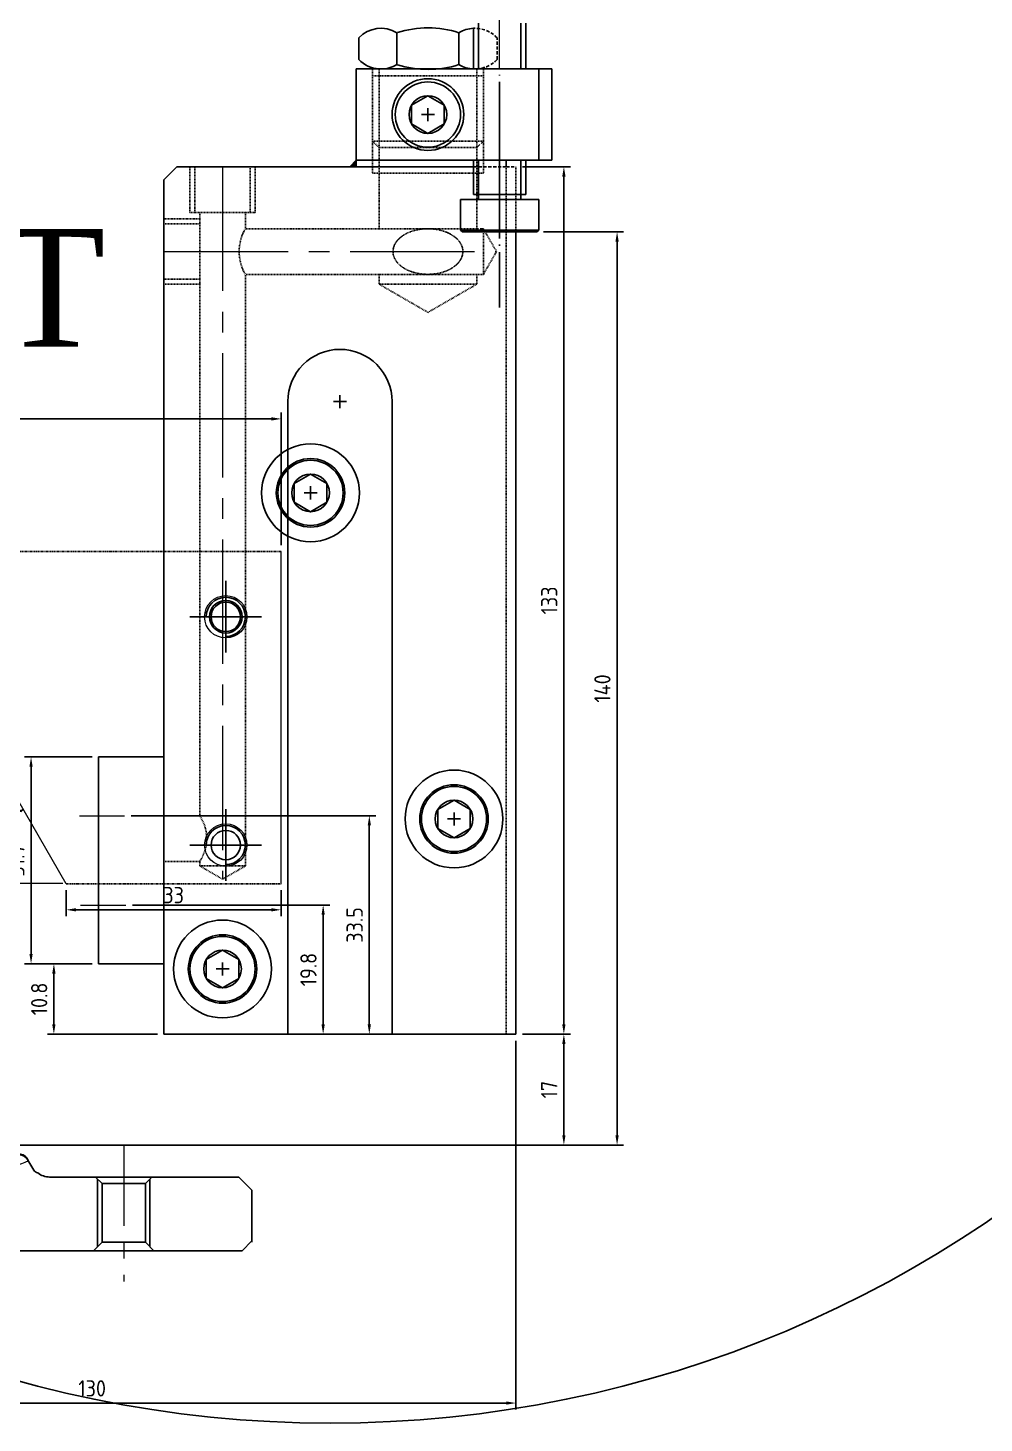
# Model space of a CAD drawing. Header units: inches. Extents: x 0 to 3212, y -602 to 1112.
# Drawn here: x 1125.6 to 1272.2, y 743 to 956.9 of the extents above; entities that cross this region are included whole.
import ezdxf

# ---------------------------------------------------------------- set-up
doc = ezdxf.new("R2010")
doc.units = ezdxf.units.IN
for name, pattern in [('CENTER', [2, 1.25, -0.25, 0.25, -0.25]), ('CENTER2', [28.575, 19.05, -3.175, 3.175, -3.175]), ('DASHED', [0.75, 0.5, -0.25]), ('DOT_CENTER', [14, 12, -1, 0, -1]), ('HIDDEN', [0.375, 0.25, -0.125]), ('PHANTOM2', [1.25, 0.625, -0.125, 0.125, -0.125, 0.125, -0.125])]:
    doc.linetypes.add(name, pattern=pattern)
doc.layers.add('03_Center', color=1, linetype='CENTER', lineweight=13)
for name, color, linetype in [('1', 7, 'Continuous'), ('______', 7, 'Continuous'), ('CENTER', 7, 'Continuous'), ('HARDWARE', 7, 'Continuous'), ('도면 표제', 7, 'Continuous'), ('숨은선', 2, 'HIDDEN'), ('치수선', 3, 'Continuous')]:
    doc.layers.add(name, color=color, linetype=linetype)
doc.styles.add('ISOCP', font='isocp.shx')
doc.styles.add('ROMANS', font='ROMANS.shx')
doc.styles.get("Standard").update_dxf_attribs({"font": 'arial.ttf'})
doc.dimstyles.new('ILJINGLOBAL', dxfattribs={"dimtxt": 2.5, "dimasz": 1.5, "dimexe": 1, "dimexo": 1, "dimgap": 1, "dimtad": 1, "dimtoh": 1, "dimzin": 9, "dimdsep": 46, "dimtxsty": 'ISOCP', "dimcen": 0, "dimclrd": 1, "dimclre": 1, "dimclrt": 2, "dimazin": 2, "dimtm": 1e-09, "dimtfac": 1, "dimtofl": 0, "dimtmove": 1, "dimatfit": 3, "dimfxl": 1, "dimtolj": 1, "dimtzin": 0, "dimarcsym": 0})
doc.dimstyles.new('표준', dxfattribs={"dimtxt": 2.5, "dimasz": 0.5, "dimexe": 0.5, "dimexo": 0.5, "dimtad": 1, "dimdsep": 46, "dimtxsty": 'ROMANS', "dimblk": 'OPEN30', "dimcen": 1, "dimclrd": 1, "dimclre": 1, "dimclrt": 1, "dimadec": 0, "dimazin": 0, "dimtfac": 0.7, "dimtmove": 0, "dimatfit": 3, "dimldrblk": 'OPEN30', "dimfxl": 1, "dimtolj": 1, "dimlwd": 13, "dimlwe": 13, "dimarcsym": 0})

# ---------------------------------------------------------------- blocks, each defined once
blk = doc.blocks.new('WORK')
at = {"lineweight": -3}
for p, q in [((128.14, 190.51), (129.26, 191.63)), ((128.24, 173.55), (128.24, 190.61)), ((129.26, 191.63), (130.45, 191.63)), ((179.47, 191.63), (178.28, 191.63)), ((180.49, 190.61), (179.47, 191.63)), ((180.49, 173.75), (180.49, 190.61)), ((133.26, 187.63), (133.26, 179.43)), ((175.46, 187.63), (175.46, 179.43)), ((128.24, 152.95), (128.24, 173.55)), ((180.49, 152.95), (180.49, 173.75)), ((134.86, 158.17), (134.86, 171.2)), ((173.86, 158.17), (173.86, 171.2)), ((136.25, 154.81), (137.15, 153.92)), ((172.47, 154.81), (171.58, 153.92)), ((125.36, 152.05), (127.14, 152.05)), ((125.38, 151.95), (127.14, 151.95)), ((137.15, 153.92), (137.25, 144.01)), ((171.58, 153.92), (171.47, 144.01)), ((183.37, 152.05), (181.59, 152.05)), ((183.34, 151.95), (181.59, 151.95)), ((124.87, 150.77), (124.97, 151.34)), ((124.87, 142.81), (124.87, 150.77)), ((183.85, 150.77), (183.75, 151.34)), ((183.85, 142.81), (183.85, 150.77)), ((137.25, 107.68), (137.25, 144.01)), ((171.47, 107.68), (171.47, 144.01)), ((124.87, 142.81), (125.47, 141.76)), ((183.85, 142.81), (183.25, 141.76)), ((124.11, 139.76), (124.11, 140.08)), ((124.42, 139.3), (124.74, 139.17)), ((124.61, 140.58), (124.77, 140.58)), ((184.11, 140.58), (183.95, 140.58)), ((184.31, 139.3), (183.98, 139.17)), ((184.61, 139.76), (184.61, 140.08)), ((121.4, 126.04), (124.5, 138.03)), ((124.86, 138.31), (124.5, 138.03)), ((183.87, 138.31), (184.22, 138.03)), ((187.32, 126.04), (184.22, 138.03)), ((121.38, 126.35), (121.51, 124.45)), ((118.26, 124.68), (118.12, 124.54)), ((120.39, 124.58), (118.83, 125)), ((120.22, 124.73), (120.92, 124.12)), ((190.46, 124.68), (190.61, 124.54)), ((112.01, 122.18), (112.61, 122.78)), ((112.01, 120.88), (112.01, 122.18)), ((112.61, 122.78), (113.87, 122.78)), ((196.11, 122.78), (194.85, 122.78)), ((196.71, 122.18), (196.11, 122.78)), ((196.71, 120.88), (196.71, 122.18)), ((100.59, 119.98), (111.11, 119.98)), ((208.14, 119.98), (197.61, 119.98)), ((99.2, 119.18), (98.31, 117.63)), ((209.52, 119.18), (210.42, 117.63)), ((64.86, 114.58), (66.86, 116.58)), ((66.86, 116.58), (95.88, 116.58)), ((75.71, 116.58), (76.81, 114.67)), ((93.31, 116.58), (92.21, 114.67)), ((241.86, 116.58), (212.84, 116.58)), ((220.89, 115.58), (219.89, 116.58)), ((220.21, 116.26), (220.21, 105.9)), ((220.89, 115.58), (220.89, 106.58)), ((227.54, 115.58), (220.89, 115.58)), ((227.54, 115.58), (228.54, 116.58)), ((227.54, 115.58), (227.54, 106.58)), ((228.21, 116.26), (228.21, 105.9)), ((243.86, 114.58), (241.86, 116.58)), ((64.86, 106.58), (64.86, 114.58)), ((76.81, 114.67), (76.81, 106.38)), ((76.81, 114.67), (92.21, 114.67)), ((92.21, 114.67), (92.21, 106.38)), ((243.86, 106.58), (243.86, 114.58)), ((137.25, 107.68), (135.25, 105.68)), ((171.47, 107.68), (173.47, 105.68)), ((64.86, 106.78), (66.36, 105.28)), ((66.36, 105.28), (112.41, 105.28)), ((76.81, 106.38), (75.71, 105.28)), ((76.81, 106.38), (92.21, 106.38)), ((92.21, 106.38), (93.31, 105.28)), ((135.25, 105.68), (129.11, 105.68)), ((173.47, 105.68), (179.61, 105.68)), ((242.36, 105.28), (196.31, 105.28)), ((220.89, 106.58), (219.59, 105.28)), ((220.89, 106.58), (227.54, 106.58)), ((227.54, 106.58), (228.84, 105.28)), ((243.86, 106.78), (242.36, 105.28)), ((114.91, 96.49), (114.91, 102.78)), ((193.81, 96.49), (193.81, 102.78)), ((123.22, 97.98), (123.3, 99.44)), ((185.5, 97.98), (185.43, 99.44)), ((115.23, 85.98), (115.23, 95.66)), ((193.5, 85.98), (193.5, 95.66)), ((121.19, 85.48), (121.19, 94.09)), ((187.53, 85.48), (187.53, 94.09)), ((115.23, 85.98), (116.92, 84.28)), ((193.5, 85.98), (191.8, 84.28)), ((116.92, 84.28), (120, 84.28)), ((120, 84.28), (121.19, 85.48)), ((188.73, 84.28), (187.53, 85.48)), ((191.8, 84.28), (188.73, 84.28))]:
    blk.add_line(p, q, dxfattribs=at)
at = {"color": 2, "lineweight": -3}
for p, q in [((128.14, 173.55), (128.14, 190.51)), ((180.59, 173.55), (180.59, 190.51)), ((128.14, 152.95), (128.14, 173.55)), ((180.59, 152.95), (180.59, 173.55)), ((125.6, 152.15), (127.14, 152.15)), ((183.13, 152.15), (181.59, 152.15)), ((124.77, 150.78), (124.87, 151.36)), ((124.77, 142.78), (124.77, 150.78)), ((183.95, 150.78), (183.85, 151.36)), ((183.95, 142.78), (183.95, 150.78)), ((124.77, 142.78), (125.38, 141.71)), ((183.95, 142.78), (183.34, 141.71)), ((124.01, 139.76), (124.01, 140.08)), ((124.38, 139.21), (124.7, 139.07)), ((124.61, 140.68), (124.77, 140.68)), ((184.11, 140.68), (183.95, 140.68)), ((184.35, 139.21), (184.02, 139.07)), ((184.71, 139.76), (184.71, 140.08)), ((121.38, 126.35), (124.41, 138.09)), ((124.8, 138.39), (124.41, 138.09)), ((183.93, 138.39), (184.31, 138.09)), ((187.35, 126.35), (184.31, 138.09)), ((118.19, 124.75), (118.04, 124.61)), ((120.22, 124.73), (118.83, 125.1)), ((188.5, 124.73), (189.89, 125.1)), ((190.53, 124.75), (190.68, 124.61)), ((111.91, 122.22), (112.57, 122.88)), ((111.91, 120.88), (111.91, 122.22)), ((112.57, 122.88), (113.87, 122.88)), ((196.15, 122.88), (194.85, 122.88)), ((196.81, 122.22), (196.15, 122.88)), ((196.81, 120.88), (196.81, 122.22)), ((100.59, 120.08), (111.11, 120.08)), ((208.14, 120.08), (197.61, 120.08))]:
    blk.add_line(p, q, dxfattribs=at)
at = {"color": 3, "lineweight": -3}
for p, q in [((128.24, 168.95), (130.54, 168.95)), ((180.49, 168.95), (178.19, 168.95)), ((127.9, 152.3), (129.53, 150.67)), ((180.82, 152.3), (179.19, 150.67)), ((124.87, 145.15), (128.37, 145.15)), ((183.85, 145.15), (180.35, 145.15)), ((122.98, 132.15), (126.37, 131.27)), ((185.74, 132.15), (182.36, 131.27)), ((121.39, 124.19), (122.61, 122.97)), ((187.33, 124.19), (186.11, 122.97)), ((100.73, 118.4), (100.73, 119.98)), ((207.99, 118.4), (207.99, 119.98))]:
    blk.add_line(p, q, dxfattribs=at)
at = {"lineweight": -3, "ltscale": 10}
for p, q in [((187.35, 126.35), (187.21, 124.45)), ((188.5, 124.73), (187.81, 124.12)), ((188.33, 124.58), (189.89, 125))]:
    blk.add_line(p, q, dxfattribs=at)
at = {"color": 6, "lineweight": 5}
for points in [[(99.14, 119.06, 0.146416), (108.23, 117.63, 0.129234), (122.34, 122.81, 0.120346), (124.79, 125.16), (128.37, 139.01), (128.37, 146.51, -0.180757), (129.75, 150.97, 0.031388), (130.54, 152.95), (130.54, 169.91, 0.227089), (128.24, 173.45)], [(209.59, 119.06, -0.146416), (200.5, 117.63, -0.129234), (186.38, 122.81, -0.120346), (183.94, 125.16), (180.35, 139.01), (180.35, 146.51, 0.180757), (178.98, 150.97, -0.031388), (178.19, 152.95), (178.19, 169.91, -0.227089), (180.49, 173.45)]]:
    blk.add_lwpolyline(points, format="xyb", dxfattribs=at)
at = {"lineweight": -3}
for centre, radius, start, end in [((129.01, 187.63), 4.25, 0, 70.2501), ((179.71, 187.63), 4.25, 109.7499, 180), ((145.01, 179.43), 11.75, 180, 201.9516), ((163.71, 179.43), 11.75, 338.0484, 0), ((124.61, 171.2), 10.25, 0, 22.0281), ((184.11, 171.2), 10.25, 157.9719, 180), ((139.61, 158.17), 4.75, 180, 225), ((169.11, 158.17), 4.75, 315, 0), ((125.86, 151.18), 0.9, 121.6797, 170), ((127.06, 153.14), 1.1, 273.8318, 350.7156), ((127.06, 153.14), 1.2, 273.8318, 350.7156), ((181.67, 153.14), 1.2, 189.2844, 266.1682), ((181.67, 153.14), 1.1, 189.2844, 266.1682), ((182.87, 151.18), 0.9, 10, 58.3203), ((124.77, 141.38), 0.8, 270, 31.2566), ((183.95, 141.38), 0.8, 148.7434, 270), ((124.61, 140.08), 0.5, 90, 180), ((124.61, 139.76), 0.5, 180, 247), ((124.55, 138.71), 0.5, 308.5, 67), ((184.18, 138.71), 0.5, 113, 231.5), ((184.11, 140.08), 0.5, 0, 90), ((184.11, 139.76), 0.5, 293, 360), ((113.87, 128.78), 6, 270, 315), ((119.11, 123.83), 1.2, 103.5281, 135), ((121.11, 124.47), 0.4, 241.2425, 356.4629), ((187.61, 124.47), 0.4, 183.5371, 298.7575), ((189.61, 123.83), 1.2, 45, 76.4719), ((194.85, 128.78), 6, 225, 270), ((100.59, 118.38), 1.6, 90, 150), ((111.11, 120.88), 0.9, 270, 0), ((197.61, 120.88), 0.9, 180, 270), ((208.14, 118.38), 1.6, 30, 90), ((95.88, 119.58), 3, 270, 307.4378), ((97.53, 118.08), 0.9, 281.4963, 330), ((211.2, 118.08), 0.9, 210, 258.5037), ((212.84, 119.58), 3, 232.5622, 270), ((112.41, 102.78), 2.5, 0, 90), ((129.11, 102.68), 3, 89.9996, 158.695), ((179.61, 102.68), 3, 21.305, 90.0004), ((196.31, 102.78), 2.5, 90, 180), ((128.29, 99.17), 5, 113.2446, 177), ((180.43, 99.17), 5, 3, 66.7554), ((113.98, 95.66), 1.25, 0, 41.5826), ((125.94, 94.08), 4.75, 124.9537, 180.056), ((182.78, 94.08), 4.75, 359.944, 55.0463), ((194.75, 95.66), 1.25, 138.4174, 180)]:
    blk.add_arc(centre, radius, start, end, dxfattribs=at)
at = {"color": 1, "ltscale": 0.2}
for centre, start, end in [((125.75, 166.34), 3.7712, 58.7521), ((182.98, 166.34), 121.2479, 176.2288)]:
    blk.add_arc(centre, 4.8, start, end, dxfattribs=at)
at = {"color": 2, "lineweight": -3}
for centre, radius, start, end in [((125.86, 151.18), 1, 105.0063, 170), ((126.94, 153.43), 1.29, 278.388, 338.2217), ((181.79, 153.43), 1.29, 201.7783, 261.612), ((182.87, 151.18), 1, 10, 74.9937), ((124.77, 141.38), 0.7, 270, 31.2566), ((183.95, 141.38), 0.7, 148.7434, 270), ((124.61, 140.08), 0.6, 90, 180), ((124.61, 139.76), 0.6, 180, 247), ((124.55, 138.71), 0.4, 308.5, 67), ((184.18, 138.71), 0.4, 113, 231.5), ((184.11, 140.08), 0.6, 0, 90), ((184.11, 139.76), 0.6, 293, 360), ((113.87, 128.78), 5.9, 270, 315), ((119.11, 123.83), 1.3, 102.3853, 135), ((189.61, 123.83), 1.3, 45, 77.6147), ((194.85, 128.78), 5.9, 225, 270), ((100.5, 118.72), 1.36, 86.1822, 157.9977), ((111.11, 120.88), 0.8, 270, 0), ((197.61, 120.88), 0.8, 180, 270), ((208.23, 118.72), 1.36, 22.0023, 93.8178)]:
    blk.add_arc(centre, radius, start, end, dxfattribs=at)
at = {"layer": '03_Center', "color": 1, "ltscale": 10}
blk.add_line((154.36, 80.92), (154.36, 196.04), dxfattribs=at)
at = {"layer": '03_Center', "ltscale": 10}
for p, q in [((84.51, 121.7), (84.51, 98.57)), ((224.21, 121.58), (224.21, 100.58))]:
    blk.add_line(p, q, dxfattribs=at)
blk = doc.blocks.new('*D1257')
at = {"color": 1, "lineweight": -2, "ltscale": 0.2, "transparency": 16777216}
for p, q in [((1201.41, 802.64), (1208.76, 802.64)), ((1207.76, 801.14), (1207.76, 787.14)), ((1093.41, 785.64), (1208.76, 785.64))]:
    blk.add_line(p, q, dxfattribs=at)
at = {"color": 1, "ltscale": 0.2, "transparency": 16777216}
for points in [[(1207.51, 801.14), (1208.01, 801.14), (1207.76, 802.64)], [(1207.51, 787.14), (1208.01, 787.14), (1207.76, 785.64)]]:
    blk.add_solid(points, dxfattribs=at)
at = {"layer": 'Defpoints', "color": 0, "ltscale": 0.2, "transparency": 16777216}
for p in [(1200.41, 802.64), (1092.41, 785.64), (1207.76, 785.64)]:
    blk.add_point(p, dxfattribs=at)
at = {"color": 2, "ltscale": 0.2, "transparency": 16777216, "insert": (1205.51, 794.14), "char_height": 2.5, "attachment_point": 5, "rotation": 90, "style": 'ISOCP'}
blk.add_mtext('\\A1;17', dxfattribs=at)
blk = doc.blocks.new('*D1258')
at = {"color": 1, "lineweight": -2, "ltscale": 0.2, "transparency": 16777216}
for p, q in [((1201.41, 935.64), (1208.76, 935.64)), ((1207.76, 934.14), (1207.76, 804.14)), ((1201.41, 802.64), (1208.76, 802.64))]:
    blk.add_line(p, q, dxfattribs=at)
at = {"color": 1, "ltscale": 0.2, "transparency": 16777216}
for points in [[(1207.51, 934.14), (1208.01, 934.14), (1207.76, 935.64)], [(1207.51, 804.14), (1208.01, 804.14), (1207.76, 802.64)]]:
    blk.add_solid(points, dxfattribs=at)
at = {"layer": 'Defpoints', "color": 0, "ltscale": 0.2, "transparency": 16777216}
for p in [(1200.41, 935.64), (1200.41, 802.64), (1207.76, 802.64)]:
    blk.add_point(p, dxfattribs=at)
at = {"color": 2, "ltscale": 0.2, "transparency": 16777216, "insert": (1205.51, 869.14), "char_height": 2.5, "attachment_point": 5, "rotation": 90, "style": 'ISOCP'}
blk.add_mtext('\\A1;133', dxfattribs=at)
blk = doc.blocks.new('*D1245')
at = {"color": 1, "lineweight": -2, "ltscale": 0.2, "transparency": 16777216}
for p, q in [((1204.61, 925.64), (1216.92, 925.64)), ((1215.92, 924.14), (1215.92, 787.14)), ((1046.61, 785.64), (1216.92, 785.64))]:
    blk.add_line(p, q, dxfattribs=at)
at = {"color": 1, "ltscale": 0.2, "transparency": 16777216}
for points in [[(1215.67, 924.14), (1216.17, 924.14), (1215.92, 925.64)], [(1215.67, 787.14), (1216.17, 787.14), (1215.92, 785.64)]]:
    blk.add_solid(points, dxfattribs=at)
at = {"layer": 'Defpoints', "color": 0, "ltscale": 0.2, "transparency": 16777216}
for p in [(1203.61, 925.64), (1045.61, 785.64), (1215.92, 785.64)]:
    blk.add_point(p, dxfattribs=at)
at = {"color": 2, "ltscale": 0.2, "transparency": 16777216, "insert": (1213.67, 855.64), "char_height": 2.5, "attachment_point": 5, "rotation": 90, "style": 'ISOCP'}
blk.add_mtext('\\A1;140', dxfattribs=at)
blk = doc.blocks.new('*D1266')
at = {"color": 1, "lineweight": -2, "ltscale": 0.2, "transparency": 16777216}
for p, q in [((1200.41, 801.64), (1200.41, 745.08)), ((1070.41, 746.08), (1070.41, 747.08)), ((1071.91, 746.08), (1198.91, 746.08))]:
    blk.add_line(p, q, dxfattribs=at)
at = {"color": 1, "ltscale": 0.2, "transparency": 16777216}
for points in [[(1071.91, 746.33), (1071.91, 745.83), (1070.41, 746.08)], [(1198.91, 746.33), (1198.91, 745.83), (1200.41, 746.08)]]:
    blk.add_solid(points, dxfattribs=at)
at = {"layer": 'Defpoints', "color": 0, "ltscale": 0.2, "transparency": 16777216}
for p in [(1200.41, 802.64), (1070.41, 745.08), (1200.41, 746.08)]:
    blk.add_point(p, dxfattribs=at)
at = {"color": 2, "ltscale": 0.2, "transparency": 16777216, "insert": (1135.41, 748.33), "char_height": 2.5, "attachment_point": 5, "style": 'ISOCP'}
blk.add_mtext('\\A1;130', dxfattribs=at)
blk = doc.blocks.new('_Open30')
at = {"color": 0, "lineweight": -2}
for p, q in [((-1, 0.27), (0, 0)), ((0, 0), (-1, -0.27)), ((0, 0), (-1, 0))]:
    blk.add_line(p, q, dxfattribs=at)
blk = doc.blocks.new('*D1249')
at = {"layer": '______', "color": 1, "lineweight": 13, "transparency": 16777216}
blk.add_line((1130.91, 825.72), (1117.77, 825.72), dxfattribs=at)
blk.add_arc((1131.41, 825.72), 13.14, 122.181, 177.819, dxfattribs=at)
at = {"layer": 'Defpoints', "color": 0, "transparency": 16777216}
for p in [(1112.64, 858.22), (1121.35, 834.16), (1131.41, 825.72), (1131.41, 825.72), (1159.41, 825.72)]:
    blk.add_point(p, dxfattribs=at)
at = {"layer": '______', "color": 1, "lineweight": 13, "transparency": 16777216, "xscale": 0.5, "yscale": 0.5, "zscale": 0.5}
for p, rotation in [((1124.84, 837.09), 31.09048063129121), ((1118.27, 825.72), 268.9095193687102)]:
    blk.add_blockref('_Open30', p, dxfattribs=dict(at, rotation=rotation))
at = {"layer": '______', "color": 1, "lineweight": 5, "transparency": 16777216, "insert": (1118.41, 833.22), "char_height": 2.5, "attachment_point": 5, "rotation": 60, "style": 'ROMANS'}
blk.add_mtext('\\A1;60°', dxfattribs=at)
blk = doc.blocks.new('*D1268')
at = {"color": 1, "lineweight": -2, "ltscale": 0.2, "transparency": 16777216}
for p, q in [((1135.41, 813.44), (1128.54, 813.44)), ((1129.54, 804.14), (1129.54, 811.94)), ((1145.41, 802.64), (1128.54, 802.64))]:
    blk.add_line(p, q, dxfattribs=at)
at = {"color": 1, "ltscale": 0.2, "transparency": 16777216}
for points in [[(1129.29, 811.94), (1129.79, 811.94), (1129.54, 813.44)], [(1129.29, 804.14), (1129.79, 804.14), (1129.54, 802.64)]]:
    blk.add_solid(points, dxfattribs=at)
at = {"layer": 'Defpoints', "color": 0, "ltscale": 0.2, "transparency": 16777216}
for p in [(1129.54, 813.44), (1136.41, 813.44), (1146.41, 802.64)]:
    blk.add_point(p, dxfattribs=at)
at = {"color": 2, "ltscale": 0.2, "transparency": 16777216, "insert": (1127.29, 808.04), "char_height": 2.5, "attachment_point": 5, "rotation": 90, "style": 'ISOCP'}
blk.add_mtext('\\A1;10.8', dxfattribs=at)
blk = doc.blocks.new('*D1269')
at = {"color": 1, "lineweight": -2, "ltscale": 0.2, "transparency": 16777216}
for p, q in [((1135.41, 845.14), (1125.04, 845.14)), ((1126.04, 814.94), (1126.04, 843.64)), ((1135.41, 813.44), (1125.04, 813.44))]:
    blk.add_line(p, q, dxfattribs=at)
at = {"color": 1, "ltscale": 0.2, "transparency": 16777216}
for points in [[(1125.79, 843.64), (1126.29, 843.64), (1126.04, 845.14)], [(1125.79, 814.94), (1126.29, 814.94), (1126.04, 813.44)]]:
    blk.add_solid(points, dxfattribs=at)
at = {"layer": 'Defpoints', "color": 0, "ltscale": 0.2, "transparency": 16777216}
for p in [(1126.04, 845.14), (1136.41, 845.14), (1136.41, 813.44)]:
    blk.add_point(p, dxfattribs=at)
at = {"color": 2, "ltscale": 0.2, "transparency": 16777216, "insert": (1123.79, 829.29), "char_height": 2.5, "attachment_point": 5, "rotation": 90, "style": 'ISOCP'}
blk.add_mtext('\\A1;31.7', dxfattribs=at)
blk = doc.blocks.new('*D1270')
at = {"color": 1, "lineweight": -2, "ltscale": 0.2, "transparency": 16777216}
for p, q in [((1141.58, 822.44), (1171.84, 822.44)), ((1170.84, 804.14), (1170.84, 820.94)), ((1166.41, 802.64), (1171.84, 802.64))]:
    blk.add_line(p, q, dxfattribs=at)
at = {"color": 1, "ltscale": 0.2, "transparency": 16777216}
for points in [[(1170.59, 820.94), (1171.09, 820.94), (1170.84, 822.44)], [(1170.59, 804.14), (1171.09, 804.14), (1170.84, 802.64)]]:
    blk.add_solid(points, dxfattribs=at)
at = {"layer": 'Defpoints', "color": 0, "ltscale": 0.2, "transparency": 16777216}
for p in [(1140.58, 822.44), (1170.84, 822.44), (1165.41, 802.64)]:
    blk.add_point(p, dxfattribs=at)
at = {"color": 2, "ltscale": 0.2, "transparency": 16777216, "insert": (1168.59, 812.54), "char_height": 2.5, "attachment_point": 5, "rotation": 90, "style": 'ISOCP'}
blk.add_mtext('\\A1;19.8', dxfattribs=at)
blk = doc.blocks.new('*D1271')
at = {"color": 1, "lineweight": -2, "ltscale": 0.2, "transparency": 16777216}
for p, q in [((1141.38, 836.14), (1178.92, 836.14)), ((1177.92, 804.14), (1177.92, 834.64)), ((1166.41, 802.64), (1178.92, 802.64))]:
    blk.add_line(p, q, dxfattribs=at)
at = {"color": 1, "ltscale": 0.2, "transparency": 16777216}
for points in [[(1177.67, 834.64), (1178.17, 834.64), (1177.92, 836.14)], [(1177.67, 804.14), (1178.17, 804.14), (1177.92, 802.64)]]:
    blk.add_solid(points, dxfattribs=at)
at = {"layer": 'Defpoints', "color": 0, "ltscale": 0.2, "transparency": 16777216}
for p in [(1140.38, 836.14), (1177.92, 836.14), (1165.41, 802.64)]:
    blk.add_point(p, dxfattribs=at)
at = {"color": 2, "ltscale": 0.2, "transparency": 16777216, "insert": (1175.67, 819.39), "char_height": 2.5, "attachment_point": 5, "rotation": 90, "style": 'ISOCP'}
blk.add_mtext('\\A1;33.5', dxfattribs=at)
blk = doc.blocks.new('*D1273')
at = {"color": 1, "lineweight": -2, "ltscale": 0.2, "transparency": 16777216}
for p, q in [((1131.41, 824.72), (1131.41, 820.71)), ((1164.41, 824.72), (1164.41, 820.71)), ((1132.91, 821.71), (1162.91, 821.71))]:
    blk.add_line(p, q, dxfattribs=at)
at = {"color": 1, "ltscale": 0.2, "transparency": 16777216}
for points in [[(1132.91, 821.96), (1132.91, 821.46), (1131.41, 821.71)], [(1162.91, 821.96), (1162.91, 821.46), (1164.41, 821.71)]]:
    blk.add_solid(points, dxfattribs=at)
at = {"layer": 'Defpoints', "color": 0, "ltscale": 0.2, "transparency": 16777216}
for p in [(1131.41, 825.72), (1164.41, 825.72), (1164.41, 821.71)]:
    blk.add_point(p, dxfattribs=at)
at = {"color": 2, "ltscale": 0.2, "transparency": 16777216, "insert": (1147.91, 823.96), "char_height": 2.5, "attachment_point": 5, "style": 'ISOCP'}
blk.add_mtext('\\A1;33', dxfattribs=at)
blk = doc.blocks.new('*D1277')
at = {"color": 1, "lineweight": -2, "ltscale": 0.2, "transparency": 16777216}
for p, q in [((1004.41, 877.64), (1004.41, 897.98)), ((1162.91, 896.98), (1005.91, 896.98)), ((1164.41, 877.64), (1164.41, 897.98))]:
    blk.add_line(p, q, dxfattribs=at)
at = {"color": 1, "ltscale": 0.2, "transparency": 16777216}
for points in [[(1005.91, 897.23), (1005.91, 896.73), (1004.41, 896.98)], [(1162.91, 897.23), (1162.91, 896.73), (1164.41, 896.98)]]:
    blk.add_solid(points, dxfattribs=at)
at = {"layer": 'Defpoints', "color": 0, "ltscale": 0.2, "transparency": 16777216}
for p in [(1004.41, 896.98), (1004.41, 876.64), (1164.41, 876.64)]:
    blk.add_point(p, dxfattribs=at)
at = {"color": 2, "ltscale": 0.2, "transparency": 16777216, "insert": (1084.41, 899.23), "char_height": 2.5, "attachment_point": 5, "style": 'ISOCP'}
blk.add_mtext('\\A1;160', dxfattribs=at)

msp = doc.modelspace()

# ---------------------------------------------------------------- hatches: boundary and pattern name
at = {"layer": '1', "linetype": 'Continuous'}
msp.add_hatch(color=3, dxfattribs=at).paths.add_polyline_path([(1175.9086, 936.6389), (1174.9086, 935.6389), (1175.9086, 935.6389)])

# ---------------------------------------------------------------- linework, layer by layer
at = {"ltscale": 0.2}
for p, q in [((1136.4086, 845.1389), (1146.4086, 845.1389)), ((1136.4086, 813.4389), (1146.4086, 813.4389))]:
    msp.add_line(p, q, dxfattribs=at)
at = {"color": 0}
msp.add_circle((1171.9189, 922.6389), 179.631, dxfattribs=at)
msp.add_circle((1155.9086, 866.6389), 2.5)
at = {"layer": '1', "color": 1, "linetype": 'CENTER2', "lineweight": 13}
for p, q in [((1197.9086, 950.6389), (1197.9086, 965.6389)), ((1155.4086, 935.6389), (1155.4086, 826.4113)), ((1146.4086, 922.6389), (1197.4293, 922.6389)), ((1133.4652, 836.1389), (1140.3823, 836.1389)), ((1133.6417, 822.4389), (1140.5825, 822.4389))]:
    msp.add_line(p, q, dxfattribs=at)
at = {"layer": '1', "linetype": 'Continuous'}
for p, q in [((1193.9086, 956.8639), (1193.9086, 956.9284)), ((1193.9086, 956.8639), (1193.9086, 950.6329)), ((1178.4086, 950.6389), (1175.9086, 950.6389)), ((1179.4086, 950.6389), (1178.4086, 950.6389)), ((1193.9086, 950.629), (1179.7148, 950.629)), ((1193.9086, 950.6329), (1193.9086, 950.629)), ((1194.1023, 950.629), (1193.9086, 950.629)), ((1194.4086, 950.6389), (1194.6586, 950.6389)), ((1194.6586, 950.6389), (1195.4086, 950.6389)), ((1150.4086, 935.6389), (1151.1586, 935.6389)), ((1151.1586, 935.6389), (1159.6586, 935.6389)), ((1159.6586, 935.6389), (1160.4086, 935.6389)), ((1146.4086, 927.6389), (1146.4086, 926.8889)), ((1146.4086, 926.8889), (1146.4086, 918.3889)), ((1192.2086, 925.6389), (1191.9086, 925.9389)), ((1146.4086, 918.3889), (1146.4086, 917.6389))]:
    msp.add_line(p, q, dxfattribs=at)
at = {"layer": '1', "color": 1, "linetype": 'Continuous'}
for p, q in [((1194.6586, 957.6389), (1194.6586, 950.6389)), ((1201.1586, 950.6389), (1201.1586, 957.6389)), ((1194.6586, 931.3889), (1194.6586, 936.6389)), ((1201.1586, 931.3889), (1201.1586, 936.6389))]:
    msp.add_line(p, q, dxfattribs=at)
at = {"layer": '1', "color": 7, "linetype": 'Continuous'}
for p, q in [((1201.9086, 957.6389), (1201.9086, 950.6389)), ((1175.9086, 938.6389), (1175.9086, 950.6389)), ((1195.4086, 950.6389), (1197.9086, 950.6389)), ((1197.9086, 950.6389), (1198.9086, 950.6389)), ((1198.9086, 950.6389), (1201.1586, 950.6389)), ((1201.1586, 950.6389), (1201.9086, 950.6389)), ((1201.9086, 950.6389), (1203.9086, 950.6389)), ((1203.9086, 950.6389), (1205.9086, 950.6389)), ((1203.9086, 936.6389), (1203.9086, 950.6389)), ((1205.9086, 950.6389), (1205.9086, 936.6389)), ((1186.9086, 946.5256), (1184.4086, 945.0823)), ((1189.4086, 945.0823), (1186.9086, 946.5256)), ((1184.4086, 945.0823), (1184.4086, 942.1955)), ((1189.4086, 942.1955), (1189.4086, 945.0823)), ((1184.4086, 942.1955), (1186.9086, 940.7521)), ((1186.9086, 940.7521), (1189.4086, 942.1955)), ((1175.9086, 936.6389), (1175.9086, 938.6389)), ((1148.4086, 935.6389), (1146.4086, 933.6389)), ((1148.4086, 935.6389), (1150.4086, 935.6389)), ((1160.4086, 935.6389), (1174.9086, 935.6389)), ((1175.9086, 936.6389), (1174.9086, 935.6389)), ((1174.9086, 935.6389), (1175.9086, 935.6389)), ((1175.9086, 936.6389), (1175.9086, 935.6389)), ((1175.9086, 936.6389), (1193.9086, 936.6389)), ((1175.9086, 935.6389), (1193.9086, 935.6389)), ((1193.9086, 936.6389), (1194.6586, 936.6389)), ((1193.9086, 935.6389), (1193.9086, 936.6389)), ((1193.9086, 931.3889), (1193.9086, 935.6389)), ((1194.6586, 936.6389), (1197.9086, 936.6389)), ((1197.9086, 936.6389), (1198.9086, 936.6389)), ((1198.9086, 936.6389), (1201.1586, 936.6389)), ((1198.9086, 935.6389), (1198.9086, 936.6389)), ((1201.1586, 936.6389), (1201.9086, 936.6389)), ((1201.9086, 936.6389), (1203.9086, 936.6389)), ((1201.9086, 936.6389), (1201.9086, 931.3889)), ((1203.9086, 936.6389), (1205.9086, 936.6389)), ((1146.4086, 933.6389), (1146.4086, 927.6389)), ((1191.9086, 930.6389), (1194.6586, 930.6389)), ((1191.9086, 925.9389), (1191.9086, 930.6389)), ((1194.6586, 931.3889), (1193.9086, 931.3889)), ((1194.6586, 930.6389), (1194.6586, 931.3889)), ((1201.1586, 931.3889), (1194.6586, 931.3889)), ((1194.6586, 930.6389), (1200.4086, 930.6389)), ((1200.4086, 930.6389), (1201.1586, 930.6389)), ((1201.1586, 930.6389), (1201.1586, 931.3889)), ((1201.9086, 931.3889), (1201.1586, 931.3889)), ((1201.1586, 930.6389), (1203.9086, 930.6389)), ((1203.9086, 930.6389), (1203.9086, 925.9389)), ((1203.9086, 925.9389), (1191.9086, 925.9389)), ((1200.4086, 925.6389), (1192.2086, 925.6389)), ((1203.6086, 925.6389), (1200.4086, 925.6389)), ((1200.4086, 925.6389), (1200.4086, 802.6389)), ((1203.9086, 925.9389), (1203.6086, 925.6389)), ((1146.4086, 917.6389), (1146.4086, 802.6389)), ((1165.4086, 899.6389), (1165.4086, 802.6389)), ((1181.4086, 899.6389), (1181.4086, 802.6389)), ((1168.9086, 888.5256), (1166.4086, 887.0823)), ((1171.4086, 887.0823), (1168.9086, 888.5256)), ((1166.4086, 887.0823), (1166.4086, 884.1955)), ((1171.4086, 884.1955), (1171.4086, 887.0823)), ((1166.4086, 884.1955), (1168.9086, 882.7521)), ((1168.9086, 882.7521), (1171.4086, 884.1955)), ((1136.4086, 845.1389), (1136.4086, 813.4389)), ((1190.9086, 838.5256), (1188.4086, 837.0823)), ((1188.4086, 837.0823), (1188.4086, 834.1955)), ((1193.4086, 837.0823), (1190.9086, 838.5256)), ((1193.4086, 834.1955), (1193.4086, 837.0823)), ((1188.4086, 834.1955), (1190.9086, 832.7521)), ((1190.9086, 832.7521), (1193.4086, 834.1955)), ((1155.4086, 815.5256), (1152.9086, 814.0823)), ((1157.9086, 814.0823), (1155.4086, 815.5256)), ((1152.9086, 814.0823), (1152.9086, 811.1955)), ((1157.9086, 811.1955), (1157.9086, 814.0823)), ((1152.9086, 811.1955), (1155.4086, 809.7521)), ((1155.4086, 809.7521), (1157.9086, 811.1955)), ((1165.4086, 802.6389), (1181.4086, 802.6389)), ((1178.4086, 802.6389), (1176.9086, 802.6389)), ((1200.4086, 802.6389), (1181.4086, 802.6389))]:
    msp.add_line(p, q, dxfattribs=at)
at = {"layer": '1', "linetype": 'DOT_CENTER'}
for q in [(1197.9086, 950.6389), (1197.9086, 914.0547)]:
    msp.add_line((1197.9086, 936.6389), q, dxfattribs=at)
at = {"layer": '1', "linetype": 'DASHED'}
for p, q in [((1195.4086, 939.5784), (1194.4086, 938.5784)), ((1193.9086, 935.6389), (1198.9086, 935.6389)), ((1198.9086, 935.6389), (1200.4086, 935.6389)), ((1195.4086, 926.1389), (1194.4086, 926.1389))]:
    msp.add_line(p, q, dxfattribs=at)
at = {"layer": '1', "color": 7, "linetype": 'Continuous'}
for centre, radius in [((1186.9086, 943.6389), 5.5), ((1186.9086, 943.6389), 5), ((1168.9086, 885.6389), 7.5), ((1168.9086, 885.6389), 5.25), ((1168.9086, 885.6389), 5), ((1155.9086, 866.6289), 2.25), ((1190.9086, 835.6389), 7.5), ((1190.9086, 835.6389), 5.25), ((1190.9086, 835.6389), 5), ((1155.9086, 831.6389), 2.25), ((1155.4086, 812.6389), 7.5), ((1155.4086, 812.6389), 5.25), ((1155.4086, 812.6389), 5)]:
    msp.add_circle(centre, radius, dxfattribs=at)
at = {"layer": '1', "color": 1, "linetype": 'Continuous'}
for centre in [(1186.9086, 943.6389), (1168.9086, 885.6389), (1190.9086, 835.6389), (1155.4086, 812.6389)]:
    msp.add_circle(centre, 2.8868, dxfattribs=at)
at = {"layer": '1', "color": 7, "linetype": 'Continuous'}
msp.add_arc((1173.4086, 899.6389), 8, 0, 180, dxfattribs=at)
at = {"layer": '1', "color": 1, "linetype": 'Continuous'}
for centre, start, end in [((1155.9086, 866.6289), 0, 180), ((1155.9086, 866.6289), 270, 0), ((1155.9086, 831.6389), 0, 180), ((1155.9086, 831.6389), 270, 0)]:
    msp.add_arc(centre, 3, start, end, dxfattribs=at)
at = {"layer": '______', "color": 4, "lineweight": 0}
for p, q in [((1164.4086, 825.7155), (1164.4086, 876.6389)), ((1131.4086, 825.7155), (1113.555, 856.6389))]:
    msp.add_line(p, q, dxfattribs=at)
at = {"layer": '______', "color": 4, "lineweight": 5}
for centre in [(1155.9086, 866.6389), (1155.9086, 831.6389)]:
    msp.add_circle(centre, 3.25, dxfattribs=at)
at = {"layer": 'CENTER', "ltscale": 0.5}
for p, q in [((1155.9086, 872.1389), (1155.9086, 861.1389)), ((1150.4086, 866.6389), (1161.4086, 866.6389)), ((1155.9086, 837.1389), (1155.9086, 826.1389)), ((1150.4086, 831.6389), (1161.4086, 831.6389))]:
    msp.add_line(p, q, dxfattribs=at)
at = {"layer": 'HARDWARE', "linetype": 'Continuous'}
for p, q in [((1176.2961, 952.0924), (1176.2961, 955.4044)), ((1182.1461, 951.3024), (1182.1461, 956.1944)), ((1191.6711, 951.3024), (1191.6711, 956.1944))]:
    msp.add_line(p, q, dxfattribs=at)
at = {"layer": 'HARDWARE', "linetype": 'DASHED'}
msp.add_line((1197.5211, 952.0924), (1197.5211, 955.4044), dxfattribs=at)
at = {"layer": 'HARDWARE', "linetype": 'Continuous'}
for centre, radius, start, end in [((1179.7148, 952.1429), 4.725, 59.032824, 136.348879), ((1186.9086, 941.1108), 15.8175, 72.476937, 107.249184), ((1194.1023, 952.1429), 4.725, 92.349723, 120.967176), ((1179.7148, 955.3539), 4.725, 223.651121, 266.283374), ((1179.7148, 955.3539), 4.725, 266.283374, 270.000025), ((1179.7148, 955.3539), 4.725, 270.000025, 300.967176), ((1186.9086, 966.386), 15.8175, 252.750816, 287.523063), ((1194.1023, 955.3539), 4.725, 239.032824, 267.650277), ((1194.1023, 955.3539), 4.725, 267.650277, 270), ((1194.1023, 955.3539), 4.725, 270, 273.716626)]:
    msp.add_arc(centre, radius, start, end, dxfattribs=at)
at = {"layer": 'HARDWARE', "linetype": 'DASHED'}
for centre, start, end in [((1194.1023, 952.1429), 43.651121, 92.349723), ((1194.1023, 955.3539), 273.716626, 316.348879)]:
    msp.add_arc(centre, 4.725, start, end, dxfattribs=at)
at = {"layer": '숨은선', "ltscale": 0.5}
for p, q in [((1178.4086, 949.5784), (1178.4086, 950.6389)), ((1179.4086, 949.5784), (1179.4086, 950.6389)), ((1194.4086, 949.5784), (1194.4086, 950.6389)), ((1195.4086, 949.5784), (1195.4086, 950.6389)), ((1179.4086, 949.5784), (1178.4086, 949.5784)), ((1178.4086, 949.5784), (1178.4086, 939.5784)), ((1179.4086, 938.5784), (1179.4086, 949.5784)), ((1194.4086, 949.5784), (1179.4086, 949.5784)), ((1195.4086, 949.5784), (1194.4086, 949.5784)), ((1194.4086, 949.5784), (1194.4086, 938.5784)), ((1195.4086, 939.5784), (1195.4086, 949.5784)), ((1178.4086, 939.5784), (1178.4086, 934.6389)), ((1179.4086, 938.5784), (1178.4086, 939.5784)), ((1195.4086, 939.5784), (1178.4086, 939.5784)), ((1195.4086, 939.5784), (1195.4086, 934.6389)), ((1179.4086, 938.5784), (1179.4086, 932.6389)), ((1179.4086, 938.5784), (1194.4086, 938.5784)), ((1194.4086, 938.5784), (1194.4086, 932.6389)), ((1150.4086, 928.6389), (1150.4086, 935.6389)), ((1151.1586, 928.6389), (1151.1586, 935.6389)), ((1159.6586, 935.6389), (1159.6586, 928.6389)), ((1160.4086, 928.6389), (1160.4086, 935.6389)), ((1198.9086, 935.6389), (1198.9086, 802.6389)), ((1200.4086, 935.6389), (1200.4086, 930.6389)), ((1195.4086, 934.6389), (1178.4086, 934.6389)), ((1179.4086, 932.6389), (1179.4086, 926.1389)), ((1194.4086, 932.6389), (1194.4086, 926.1389)), ((1200.4086, 930.6389), (1200.4086, 925.6389)), ((1151.1586, 928.6389), (1150.4086, 928.6389)), ((1159.6586, 928.6389), (1151.1586, 928.6389)), ((1151.9086, 928.6389), (1151.9086, 927.6389)), ((1158.9086, 928.6389), (1158.9086, 926.1389)), ((1160.4086, 928.6389), (1159.6586, 928.6389)), ((1146.4086, 927.6389), (1151.9086, 927.6389)), ((1151.9086, 926.8889), (1146.4086, 926.8889)), ((1151.9086, 927.6389), (1151.9086, 926.8889)), ((1151.9086, 926.8889), (1151.9086, 918.3889)), ((1179.4086, 926.1389), (1158.9086, 926.1389)), ((1183.4086, 926.1389), (1179.4086, 926.1389)), ((1194.4086, 926.1389), (1183.4086, 926.1389)), ((1197.4293, 922.6389), (1195.4086, 926.1389)), ((1195.4086, 926.1389), (1195.4086, 919.1389)), ((1195.4086, 919.1389), (1197.4293, 922.6389)), ((1146.4086, 918.3889), (1151.9086, 918.3889)), ((1151.9086, 918.3889), (1151.9086, 917.6389)), ((1179.4086, 919.1389), (1158.9086, 919.1389)), ((1158.9086, 828.4321), (1158.9086, 919.1389)), ((1179.4086, 919.1389), (1179.4086, 917.6389)), ((1194.4086, 919.1389), (1179.4086, 919.1389)), ((1195.4086, 919.1389), (1194.4086, 919.1389)), ((1194.4086, 919.1389), (1194.4086, 917.6389)), ((1151.9086, 917.6389), (1146.4086, 917.6389)), ((1151.9086, 917.6389), (1151.9086, 836.1389)), ((1194.4086, 917.6389), (1179.4086, 917.6389)), ((1186.9086, 913.3088), (1179.4086, 917.6389)), ((1194.4086, 917.6389), (1186.9086, 913.3088)), ((1151.9086, 836.1389), (1146.4086, 836.1389)), ((1151.9086, 829.1389), (1146.4086, 829.1389)), ((1151.9086, 828.4321), (1151.9086, 829.1389)), ((1151.9086, 828.4321), (1158.9086, 828.4321)), ((1155.4086, 826.4113), (1151.9086, 828.4321)), ((1158.9086, 828.4321), (1155.4086, 826.4113))]:
    msp.add_line(p, q, dxfattribs=at)
for centre, radius, start, end in [((1164.8535, 922.6389), 6.8987, 149.513191, 210.486809), ((1146.7501, 832.6389), 6.2337, 325.842981, 34.157019)]:
    msp.add_arc(centre, radius, start, end, dxfattribs=at)
msp.add_spline([(1181.5733, 922.9454), (1181.6354, 923.2524), (1181.7367, 923.5486), (1181.8806, 923.8452), (1182.0578, 924.1229), (1182.2789, 924.3989), (1182.5262, 924.6511), (1182.8166, 924.8973), (1183.127, 925.1175), (1183.4772, 925.3263), (1183.8419, 925.5085), (1184.2407, 925.6738), (1184.6495, 925.8124), (1185.0842, 925.9296), (1185.5252, 926.0202), (1185.9825, 926.0862), (1186.4428, 926.1257), (1186.9086, 926.1389), (1187.3744, 926.1257), (1187.8346, 926.0862), (1188.2919, 926.0202), (1188.7329, 925.9296), (1189.1677, 925.8124), (1189.5764, 925.6738), (1189.9752, 925.5085), (1190.3399, 925.3263), (1190.6902, 925.1175), (1191.0005, 924.8973), (1191.291, 924.6511), (1191.5382, 924.3989), (1191.7593, 924.1229), (1191.9365, 923.8452), (1192.0804, 923.5486), (1192.1817, 923.2524), (1192.2438, 922.9454), (1192.2646, 922.6389), (1192.2438, 922.3324), (1192.1817, 922.0254), (1192.0804, 921.7292), (1191.9365, 921.4326), (1191.7593, 921.1548), (1191.5382, 920.8789), (1191.291, 920.6266), (1191.0005, 920.3805), (1190.6902, 920.1602), (1190.3399, 919.9514), (1189.9752, 919.7693), (1189.5764, 919.604), (1189.1677, 919.4654), (1188.7329, 919.3482), (1188.2919, 919.2576), (1187.8346, 919.1916), (1187.3744, 919.1521), (1186.9086, 919.1389), (1186.4428, 919.1521), (1185.9825, 919.1916), (1185.5252, 919.2576), (1185.0842, 919.3482), (1184.6495, 919.4654), (1184.2407, 919.604), (1183.8419, 919.7693), (1183.4772, 919.9514), (1183.127, 920.1602), (1182.8166, 920.3805), (1182.5262, 920.6266), (1182.2789, 920.8789), (1182.0578, 921.1548), (1181.8806, 921.4326), (1181.7367, 921.7292), (1181.6354, 922.0254), (1181.5733, 922.3324), (1181.5525, 922.6389), (1181.5733, 922.9454)], degree=3, dxfattribs=at)
at = {"layer": '치수선'}
for p, q in [((1185.9086, 943.6389), (1187.9086, 943.6389)), ((1186.9086, 942.6389), (1186.9086, 944.6389)), ((1173.4086, 898.6389), (1173.4086, 900.6389)), ((1172.4086, 899.6389), (1174.4086, 899.6389)), ((1167.9086, 885.6389), (1169.9086, 885.6389)), ((1168.9086, 884.6389), (1168.9086, 886.6389)), ((1154.9086, 866.6389), (1156.9086, 866.6389)), ((1154.9086, 866.6289), (1156.9086, 866.6289)), ((1155.9086, 867.6389), (1155.9086, 865.6389)), ((1155.9086, 867.6289), (1155.9086, 865.6289)), ((1190.9086, 834.6389), (1190.9086, 836.6389)), ((1189.9086, 835.6389), (1191.9086, 835.6389)), ((1155.9086, 832.6389), (1155.9086, 830.6389)), ((1155.9086, 832.6389), (1155.9086, 830.6389)), ((1154.9086, 831.6389), (1156.9086, 831.6389)), ((1154.9086, 831.6389), (1156.9086, 831.6389)), ((1155.4086, 811.6389), (1155.4086, 813.6389)), ((1154.4086, 812.6389), (1156.4086, 812.6389))]:
    msp.add_line(p, q, dxfattribs=at)
at = {"layer": '치수선', "color": 4, "linetype": 'PHANTOM2', "ltscale": 0.5}
for p, q in [((1164.4086, 876.6389), (1004.4086, 876.6389)), ((1131.4086, 825.7155), (1164.4086, 825.7155))]:
    msp.add_line(p, q, dxfattribs=at)
at = {"layer": '치수선', "color": 0, "ltscale": 0.5}
msp.add_line((1165.4086, 802.6389), (1146.4086, 802.6389), dxfattribs=at)

# ---------------------------------------------------------------- block references
msp.add_blockref('WORK', (916.0464, 664.16))

# ---------------------------------------------------------------- texts
at = {"layer": '도면 표제', "ltscale": 0.2, "insert": (1080.6275, 916.9245), "char_height": 18.061212, "width": 212.945092, "attachment_point": 5}
msp.add_mtext('{\\fRomantic|b0|i0|c2|p2;K2XX-ST}', dxfattribs=at)

# ---------------------------------------------------------------- dimensions: what is measured, and where the dimension line sits
at = {"ltscale": 0.2}
for base, p1, p2, picture, middle in [((1207.7584, 802.6389), (1200.4086, 935.6389), (1200.4086, 802.6389), '*D1258', (1205.5084, 869.1389)), ((1215.9215, 785.6389), (1203.6086, 925.6389), (1045.6086, 785.6389), '*D1245', (1213.6715, 855.6389)), ((1126.0384, 845.1389), (1136.4086, 813.4389), (1136.4086, 845.1389), '*D1269', (1123.7884, 829.2889)), ((1177.9166, 836.1389), (1165.4086, 802.6389), (1140.3823, 836.1389), '*D1271', (1175.6666, 819.3889)), ((1170.8435, 822.4389), (1165.4086, 802.6389), (1140.5825, 822.4389), '*D1270', (1168.5935, 812.5389)), ((1129.5396, 813.4389), (1146.4086, 802.6389), (1136.4086, 813.4389), '*D1268', (1127.2896, 808.0389)), ((1207.7584, 785.6389), (1200.4086, 802.6389), (1092.4086, 785.6389), '*D1257', (1205.5084, 794.1389))]:
    dim = msp.add_linear_dim(base=base, p1=p1, p2=p2, angle=90, dimstyle='ILJINGLOBAL', dxfattribs=at)
    dim.commit()
    dim.dimension.update_dxf_attribs({"geometry": picture, "text_midpoint": middle})
for base, p1, p2, picture, middle in [((1004.4086, 896.9829), (1164.4086, 876.6389), (1004.4086, 876.6389), '*D1277', (1084.4086, 899.2329)), ((1164.4086, 821.7088), (1131.4086, 825.7155), (1164.4086, 825.7155), '*D1273', (1147.9086, 823.9588))]:
    dim = msp.add_linear_dim(base=base, p1=p1, p2=p2, dimstyle='ILJINGLOBAL', override={"dimfxl": 0.5, "dimtfillclr": 1}, dxfattribs=at)
    dim.commit()
    dim.dimension.update_dxf_attribs({"geometry": picture, "text_midpoint": middle})
dim = msp.add_linear_dim(base=(1200.4086, 746.0792), p1=(1070.4086, 745.081), p2=(1200.4086, 802.6389), dimstyle='ILJINGLOBAL', dxfattribs=at)
dim.commit()
dim.dimension.update_dxf_attribs({"geometry": '*D1266', "text_midpoint": (1135.4086, 748.3292)})
at = {"layer": '______', "lineweight": 5}
dim = msp.add_angular_dim_2l(base=(1121.3456, 834.1593), line1=((1131.4086, 825.7155), (1112.6447, 858.2155)), line2=((1131.4086, 825.7155), (1159.4086, 825.7155)), dimstyle='표준', override={"dimfxl": 1.25}, dxfattribs=at)
dim.commit()
dim.dimension.update_dxf_attribs({"geometry": '*D1249', "text_midpoint": (1118.4084, 833.2212)})

doc.saveas('drawing.dxf')
